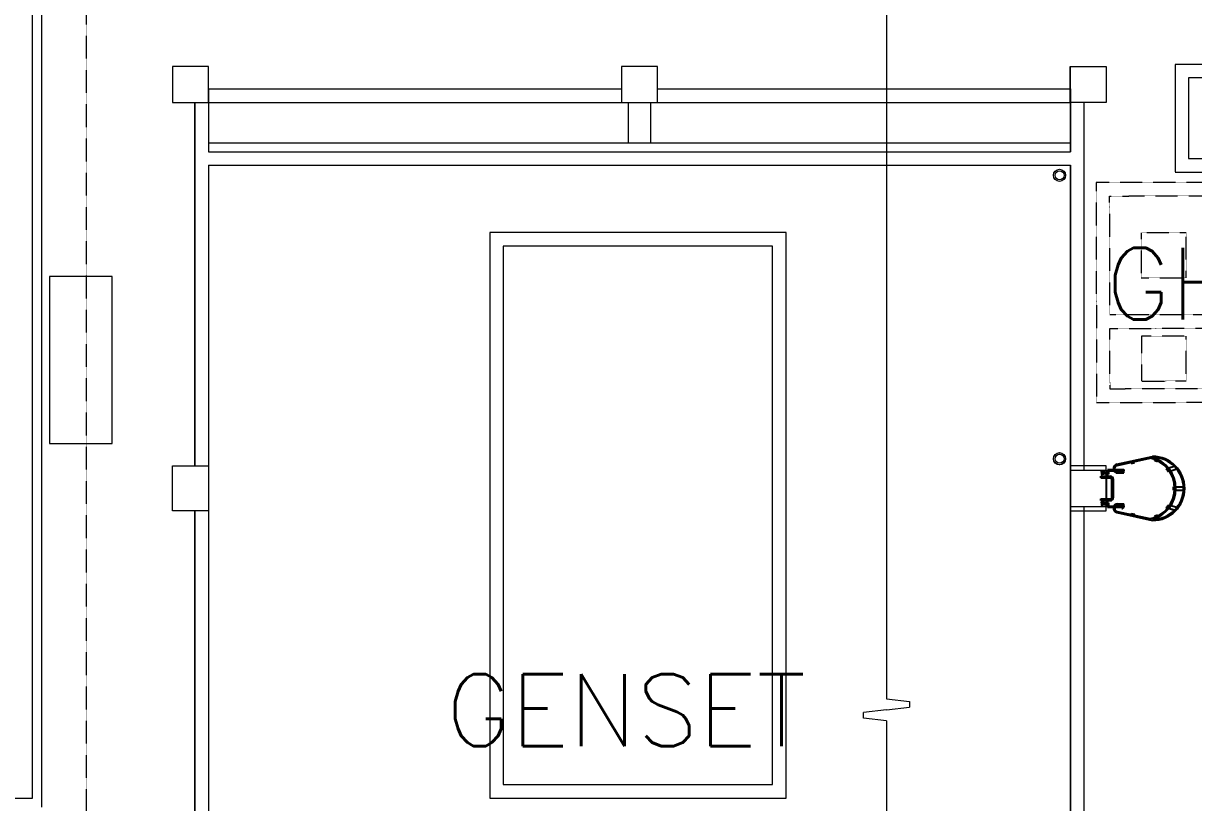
# Model space of a CAD drawing. Header units: inches. Extents: x 25480 to 951550, y -607927 to 1377809.
# Drawn here: x 474740 to 487772, y 345146 to 353826 of the extents above; entities that cross this region are included whole.
import ezdxf

# ---------------------------------------------------------------- set-up
doc = ezdxf.new("R2010")
doc.units = ezdxf.units.IN
doc.header["$MEASUREMENT"] = 0
doc.linetypes.add('HIDDEN', pattern=[0.375, 0.25, -0.125])
doc.linetypes.add('HIDDENX2', pattern=[0.75, 0.5, -0.25])
doc.layers.add('DIM', color=251, linetype='Continuous', lineweight=0)
for name, color, linetype in [('M-HVAC-EQPM-NEW', 5, 'Continuous'), ('M-X-BKGD', 8, 'Continuous'), ('PIPE FLOOR PLAN', 251, 'Continuous')]:
    doc.layers.add(name, color=color, linetype=linetype)
doc.styles.add('SIMPLEX', font='simplex.shx')

# ---------------------------------------------------------------- blocks, each defined once
blk = doc.blocks.new('123')
at = {"layer": 'DIM', "color": 8, "linetype": 'Continuous', "lineweight": 0, "ltscale": 10}
for p, q in [((-782586, -1050112), (-782556, -1049856)), ((-782556, -1049856), (-782492, -1049856)), ((-782462, -1050112), (-782492, -1049856)), ((-782586, -1050112), (-787147, -1050112)), ((-782462, -1050112), (-782432, -1050369)), ((-782338, -1050112), (-782368, -1050369)), ((-774045, -1050112), (-782338, -1050112)), ((-776395, -1050112), (-776395, -1052160)), ((-776395, -1050112), (-776395, -1052160)), ((-776245, -1050112), (-776245, -1052160)), ((-776245, -1050112), (-776245, -1052160)), ((-776145, -1050112), (-776145, -1052160)), ((-776145, -1050112), (-776145, -1052160)), ((-776145, -1050112), (-776145, -1052160)), ((-776145, -1050112), (-776145, -1052160)), ((-775695, -1050112), (-775695, -1052160)), ((-775695, -1050112), (-775695, -1052160)), ((-775545, -1050112), (-775545, -1052160)), ((-775545, -1050112), (-775545, -1052160)), ((-782368, -1050369), (-782432, -1050369)), ((-776395, -1052160), (-784445, -1052160)), ((-776395, -1052160), (-784445, -1052160)), ((-775545, -1052160), (-776245, -1052160)), ((-775545, -1052160), (-776245, -1052160)), ((-780195, -1052310), (-784295, -1052310)), ((-780195, -1052310), (-784295, -1052310)), ((-775695, -1052310), (-779795, -1052310)), ((-775695, -1052310), (-779795, -1052310))]:
    blk.add_line(p, q, dxfattribs=at)
for points in [[(-779795, -1052560), (-779795, -1052160), (-780195, -1052160), (-780195, -1052560)], [(-779795, -1052560), (-779795, -1052160), (-780195, -1052160), (-780195, -1052560)], [(-775695, -1052560), (-775695, -1052160), (-775295, -1052160), (-775295, -1052560)], [(-775695, -1052560), (-775695, -1052160), (-775295, -1052160), (-775295, -1052560)]]:
    blk.add_lwpolyline(points, close=True, dxfattribs=at)
at = {"layer": 'DIM', "linetype": 'HIDDENX2', "lineweight": 0, "ltscale": 10}
blk.add_lwpolyline([(-775271, -1053326), (-776471, -1053326), (-776471, -1054276), (-775271, -1054276)], close=True, dxfattribs=at)
blk.add_lwpolyline([(-775271, -1053326), (-776471, -1053326), (-776471, -1054276), (-775271, -1054276)], close=True, dxfattribs=at)
at = {"layer": 'DIM', "linetype": 'HIDDEN', "lineweight": 0, "ltscale": 10}
blk.add_lwpolyline([(-775421, -1053476), (-776321, -1053476), (-776321, -1054126), (-775421, -1054126)], close=True, dxfattribs=at)
blk.add_lwpolyline([(-775421, -1053476), (-776321, -1053476), (-776321, -1054126), (-775421, -1054126)], close=True, dxfattribs=at)
at = {"layer": 'DIM', "linetype": 'HIDDEN', "ltscale": 300}
blk.add_lwpolyline([(-775421, -1053476), (-776321, -1053476), (-776321, -1054126), (-775421, -1054126)], close=True, dxfattribs=at)
blk.add_lwpolyline([(-775421, -1053476), (-776321, -1053476), (-776321, -1054126), (-775421, -1054126)], close=True, dxfattribs=at)
at = {"layer": 'DIM', "color": 8, "linetype": 'Continuous', "lineweight": 0, "ltscale": 10}
for centre, radius in [((-779664, -1052040), 67.4), ((-779664, -1052040), 50), ((-779664, -1052040), 50), ((-776507, -1052040), 67.4), ((-776507, -1052040), 50), ((-776507, -1052040), 50)]:
    blk.add_circle(centre, radius, dxfattribs=at)
at = {"layer": 'PIPE FLOOR PLAN', "color": 8}
for p, q in [((-780204, -1052573), (-780204, -1052642)), ((-780192, -1052560), (-780192, -1052647)), ((-780143, -1052573), (-780192, -1052573)), ((-780174, -1052560), (-780186, -1052499)), ((-780181, -1052573), (-780181, -1052585)), ((-780154, -1052585), (-780181, -1052585)), ((-780174, -1052499), (-780174, -1052560)), ((-780161, -1052499), (-780161, -1052560)), ((-780161, -1052560), (-780150, -1052499)), ((-780154, -1052573), (-780154, -1052585)), ((-780143, -1052560), (-780143, -1052573)), ((-780130, -1052499), (-780130, -1052557)), ((-780130, -1052499), (-780112, -1052499)), ((-780130, -1052560), (-780130, -1052605)), ((-780112, -1052499), (-780112, -1052558)), ((-780112, -1052560), (-780112, -1052605)), ((-779878, -1052560), (-780112, -1052560)), ((-779878, -1052499), (-779878, -1052556)), ((-779878, -1052499), (-779860, -1052499)), ((-779878, -1052560), (-779878, -1052605)), ((-779860, -1052499), (-779860, -1052554)), ((-779860, -1052560), (-779860, -1052605)), ((-779847, -1052560), (-779847, -1052573)), ((-779798, -1052573), (-779847, -1052573)), ((-779830, -1052560), (-779845, -1052499)), ((-779837, -1052573), (-779837, -1052585)), ((-779810, -1052585), (-779837, -1052585)), ((-779830, -1052499), (-779830, -1052560)), ((-779817, -1052499), (-779817, -1052560)), ((-779817, -1052560), (-779804, -1052499)), ((-779810, -1052573), (-779810, -1052585)), ((-779798, -1052560), (-779798, -1052647)), ((-779786, -1052573), (-779786, -1052642)), ((-780264, -1052677), (-780352, -1053077)), ((-780252, -1052680), (-780332, -1053047)), ((-780204, -1052655), (-780204, -1052757)), ((-780192, -1052662), (-780192, -1052757)), ((-780192, -1052704), (-780179, -1052704)), ((-780179, -1052689), (-780179, -1052757)), ((-780167, -1052689), (-780167, -1052757)), ((-780093, -1052623), (-779897, -1052623)), ((-780093, -1052642), (-779897, -1052642)), ((-779823, -1052689), (-779823, -1052757)), ((-779811, -1052689), (-779811, -1052757)), ((-779811, -1052704), (-779798, -1052704)), ((-779798, -1052662), (-779798, -1052757)), ((-779786, -1052655), (-779786, -1052757)), ((-779738, -1052680), (-779658, -1053047)), ((-779726, -1052677), (-779638, -1053077)), ((-780282, -1052873), (-780294, -1052871)), ((-780274, -1052837), (-780286, -1052835)), ((-780274, -1052837), (-780282, -1052873)), ((-780204, -1052757), (-780167, -1052757)), ((-780204, -1052757), (-780192, -1052757)), ((-779823, -1052757), (-779786, -1052757)), ((-779786, -1052757), (-779798, -1052757)), ((-779716, -1052837), (-779704, -1052835)), ((-779716, -1052837), (-779708, -1052873)), ((-779708, -1052873), (-779696, -1052871)), ((-780339, -1053074), (-780339, -1053078)), ((-780305, -1053097), (-780317, -1053102)), ((-780290, -1053130), (-780302, -1053135)), ((-779700, -1053130), (-779688, -1053135)), ((-779685, -1053097), (-779673, -1053102)), ((-779652, -1053074), (-779651, -1053078)), ((-780239, -1053319), (-780220, -1053255)), ((-780216, -1053242), (-780213, -1053229)), ((-780185, -1053266), (-780181, -1053253)), ((-779805, -1053266), (-779809, -1053253)), ((-779774, -1053242), (-779778, -1053229)), ((-779751, -1053319), (-779770, -1053255)), ((-780209, -1053347), (-780188, -1053278)), ((-780013, -1053310), (-780013, -1053322)), ((-780013, -1053334), (-780013, -1053421)), ((-779977, -1053310), (-779977, -1053322)), ((-779977, -1053334), (-779977, -1053421)), ((-779781, -1053347), (-779802, -1053278))]:
    blk.add_line(p, q, dxfattribs=at)
for centre, radius, start, end in [((-780093, -1052605), 36.9, 180, 270), ((-780093, -1052605), 18.4, 180, 270), ((-779897, -1052605), 36.9, 270, 0), ((-779897, -1052605), 18.4, 270, 0), ((-780216, -1052689), 49.2, 0, 165.6613), ((-780216, -1052689), 36.9, 0, 169.9073), ((-780195, -1052732), 25, 180, 0), ((-779774, -1052689), 49.2, 10.4734, 180), ((-779774, -1052689), 36.9, 10.1803, 180), ((-779995, -1053077), 357, 180, 0), ((-779995, -1052978), 357, 195.5898, 344.4102), ((-779995, -1053077), 344, 180.2198, 359.7802), ((-779995, -1052978), 344, 191.3932, 348.6068), ((-779995, -1052978), 332, 200.8573, 207.2268), ((-779995, -1052978), 332, 332.7732, 339.1427), ((-779995, -1052978), 332, 229.0784, 235.9018), ((-779995, -1052978), 332, 304.0982, 310.9215), ((-779995, -1052978), 332, 266.8153, 273.1847)]:
    blk.add_arc(centre, radius, start, end, dxfattribs=at)
blk.add_point((-780204, -1052642), dxfattribs=at)

msp = doc.modelspace()

# ---------------------------------------------------------------- linework, layer by layer
at = {"layer": 'M-HVAC-EQPM-NEW', "color": 8, "linetype": 'Continuous', "lineweight": 0, "ltscale": 10}
for centre, radius in [((486279, 352134), 67.4), ((486279, 352134), 50), ((486279, 352134), 50), ((486279, 348976), 67.4), ((486279, 348976), 50), ((486279, 348976), 50)]:
    msp.add_circle(centre, radius, dxfattribs=at)
at = {"layer": 'M-X-BKGD', "color": 8, "linetype": 'Continuous', "lineweight": 0, "ltscale": 10}
for p, q in [((474940, 355096), (474940, 345096)), ((474940, 355096), (474940, 345096)), ((476800, 353096), (476800, 352396)), ((476800, 353096), (481400, 353096)), ((476800, 353096), (476800, 352396)), ((476800, 353096), (481400, 353096)), ((481800, 353096), (486400, 353096)), ((481800, 353096), (486400, 353096)), ((486400, 353096), (486400, 352396)), ((486400, 353096), (486400, 352396)), ((476650, 352946), (476650, 348896)), ((476650, 348896), (476650, 352946)), ((476650, 352946), (476650, 348896)), ((476650, 348896), (476650, 352946)), ((476800, 352946), (486400, 352946)), ((476800, 352946), (486400, 352946)), ((481475, 352946), (481475, 352496)), ((481725, 352946), (481725, 352496)), ((486550, 352946), (486550, 348896)), ((486550, 352946), (486550, 348896)), ((476800, 352496), (486400, 352496)), ((476800, 352496), (486400, 352496)), ((476800, 352496), (486400, 352496)), ((476800, 352496), (486400, 352496)), ((476800, 352396), (486400, 352396)), ((476800, 352396), (486400, 352396)), ((476800, 352246), (486400, 352246)), ((476800, 352246), (476800, 344346)), ((476800, 352246), (486400, 352246)), ((476800, 352246), (476800, 344346)), ((486400, 352246), (486400, 344196)), ((486400, 352246), (486400, 344196)), ((476650, 344346), (476650, 348396)), ((476650, 348396), (476650, 344396)), ((476650, 344346), (476650, 348396)), ((476650, 348396), (476650, 344396)), ((486550, 348396), (486550, 344346)), ((486550, 348396), (486550, 344346))]:
    msp.add_line(p, q, dxfattribs=at)
at = {"layer": 'M-X-BKGD', "color": 8, "linetype": 'HIDDEN', "lineweight": 0, "ltscale": 10}
msp.add_line((475440, 354596), (475440, 344596), dxfattribs=at)
msp.add_line((475440, 354596), (475440, 344596), dxfattribs=at)
at = {"layer": 'M-X-BKGD', "color": 8}
for p, q in [((486917, 348915), (487316, 349002)), ((486917, 348915), (487316, 349002)), ((486919, 348903), (487286, 348983)), ((486919, 348903), (487286, 348983)), ((487077, 348925), (487074, 348937)), ((487077, 348925), (487074, 348937)), ((487077, 348925), (487113, 348933)), ((487077, 348925), (487113, 348933)), ((487113, 348933), (487110, 348945)), ((487113, 348933), (487110, 348945)), ((487314, 348989), (487317, 348990)), ((487314, 348989), (487317, 348990)), ((487336, 348956), (487341, 348968)), ((487336, 348956), (487341, 348968)), ((487370, 348941), (487375, 348953)), ((487370, 348941), (487375, 348953)), ((487559, 348890), (487494, 348871)), ((487559, 348890), (487494, 348871)), ((486738, 348781), (486793, 348781)), ((486738, 348762), (486738, 348781)), ((486738, 348781), (486793, 348781)), ((486738, 348762), (486738, 348781)), ((486738, 348762), (486796, 348762)), ((486738, 348762), (486796, 348762)), ((486800, 348824), (486739, 348836)), ((486800, 348824), (486739, 348836)), ((486739, 348824), (486800, 348824)), ((486739, 348824), (486800, 348824)), ((486739, 348811), (486800, 348811)), ((486800, 348811), (486739, 348796)), ((486739, 348811), (486800, 348811)), ((486800, 348811), (486739, 348796)), ((486799, 348781), (486844, 348781)), ((486799, 348781), (486844, 348781)), ((486799, 348762), (486844, 348762)), ((486799, 348762), (486800, 348529)), ((486799, 348762), (486844, 348762)), ((486799, 348762), (486800, 348529)), ((486800, 348842), (486886, 348842)), ((486800, 348842), (486886, 348842)), ((486800, 348793), (486812, 348793)), ((486800, 348793), (486812, 348793)), ((486812, 348855), (486881, 348855)), ((486812, 348855), (486881, 348855)), ((486812, 348842), (486812, 348793)), ((486812, 348842), (486812, 348793)), ((486812, 348831), (486824, 348831)), ((486812, 348831), (486824, 348831)), ((486812, 348803), (486824, 348803)), ((486812, 348803), (486824, 348803)), ((486824, 348831), (486824, 348803)), ((486824, 348831), (486824, 348803)), ((486894, 348855), (486996, 348855)), ((486894, 348855), (486996, 348855)), ((486901, 348842), (486996, 348842)), ((486901, 348842), (486996, 348842)), ((486929, 348830), (486996, 348830)), ((486929, 348830), (486996, 348830)), ((486929, 348818), (486996, 348818)), ((486929, 348818), (486996, 348818)), ((486944, 348830), (486944, 348842)), ((486944, 348830), (486944, 348842)), ((486996, 348818), (486996, 348855)), ((486996, 348855), (486996, 348842)), ((486996, 348818), (486996, 348855)), ((486996, 348855), (486996, 348842)), ((487482, 348867), (487469, 348863)), ((487482, 348867), (487469, 348863)), ((487505, 348835), (487493, 348832)), ((487505, 348835), (487493, 348832)), ((487586, 348859), (487517, 348839)), ((487586, 348859), (487517, 348839)), ((486863, 348547), (486863, 348744)), ((486863, 348547), (486863, 348744)), ((486881, 348547), (486881, 348744)), ((486881, 348547), (486881, 348744)), ((487549, 348664), (487562, 348664)), ((487549, 348664), (487562, 348664)), ((487549, 348627), (487562, 348627)), ((487549, 348627), (487562, 348627)), ((487574, 348664), (487660, 348664)), ((487574, 348664), (487660, 348664)), ((487574, 348627), (487660, 348627)), ((487574, 348627), (487660, 348627)), ((486738, 348529), (486797, 348529)), ((486738, 348510), (486738, 348529)), ((486738, 348529), (486797, 348529)), ((486738, 348510), (486738, 348529)), ((486738, 348510), (486797, 348510)), ((486738, 348510), (486797, 348510)), ((486800, 348479), (486739, 348491)), ((486800, 348479), (486739, 348491)), ((486799, 348529), (486844, 348529)), ((486799, 348529), (486844, 348529)), ((486799, 348510), (486844, 348510)), ((486799, 348510), (486844, 348510)), ((486800, 348498), (486812, 348498)), ((486800, 348498), (486812, 348498)), ((486812, 348498), (486812, 348449)), ((486812, 348498), (486812, 348449)), ((486812, 348487), (486824, 348487)), ((486812, 348487), (486824, 348487)), ((486824, 348487), (486824, 348459)), ((486824, 348487), (486824, 348459)), ((486739, 348479), (486800, 348479)), ((486739, 348479), (486800, 348479)), ((486739, 348467), (486800, 348467)), ((486800, 348467), (486739, 348454)), ((486739, 348467), (486800, 348467)), ((486800, 348467), (486739, 348454)), ((486800, 348449), (486886, 348449)), ((486800, 348449), (486886, 348449)), ((486812, 348459), (486824, 348459)), ((486812, 348459), (486824, 348459)), ((486812, 348437), (486881, 348437)), ((486812, 348437), (486881, 348437)), ((486894, 348437), (486996, 348437)), ((486894, 348437), (486996, 348437)), ((486901, 348449), (486996, 348449)), ((486901, 348449), (486996, 348449)), ((486917, 348377), (487316, 348289)), ((486917, 348377), (487316, 348289)), ((486919, 348389), (487286, 348308)), ((486919, 348389), (487286, 348308)), ((486929, 348474), (486996, 348474)), ((486929, 348474), (486996, 348474)), ((486929, 348461), (486996, 348461)), ((486929, 348461), (486996, 348461)), ((486944, 348449), (486944, 348461)), ((486944, 348449), (486944, 348461)), ((486996, 348437), (486996, 348474)), ((486996, 348437), (486996, 348474)), ((486996, 348437), (486996, 348449)), ((486996, 348437), (486996, 348449)), ((487077, 348367), (487074, 348355)), ((487077, 348367), (487074, 348355)), ((487077, 348367), (487113, 348359)), ((487077, 348367), (487113, 348359)), ((487113, 348359), (487110, 348347)), ((487113, 348359), (487110, 348347)), ((487482, 348424), (487469, 348428)), ((487482, 348424), (487469, 348428)), ((487505, 348456), (487493, 348460)), ((487505, 348456), (487493, 348460)), ((487559, 348401), (487494, 348421)), ((487559, 348401), (487494, 348421)), ((487586, 348432), (487517, 348452)), ((487586, 348432), (487517, 348452)), ((487314, 348302), (487317, 348301)), ((487314, 348302), (487317, 348301)), ((487336, 348335), (487341, 348324)), ((487336, 348335), (487341, 348324)), ((487370, 348350), (487375, 348339)), ((487370, 348350), (487375, 348339))]:
    msp.add_line(p, q, dxfattribs=at)
at = {"layer": 'M-X-BKGD', "color": 8, "linetype": 'Continuous', "lineweight": 0, "ltscale": 10}
for points in [[(447396, 374407), (447396, 345196), (474840, 345196), (474840, 355196), (485896, 355196), (485896, 378868)], [(447396, 374407), (447396, 345196), (474840, 345196), (474840, 355196), (485896, 355196), (485896, 378868)], [(476400, 352946), (476800, 352946), (476800, 353346), (476400, 353346)], [(476400, 352946), (476800, 352946), (476800, 353346), (476400, 353346)], [(481400, 352946), (481800, 352946), (481800, 353346), (481400, 353346)], [(481400, 352946), (481800, 352946), (481800, 353346), (481400, 353346)], [(486800, 352946), (486400, 352946), (486400, 353346), (486800, 353346)], [(486800, 352946), (486400, 352946), (486400, 353346), (486800, 353346)], [(487716, 353220), (487716, 352320), (488366, 352320), (488366, 353220)], [(487716, 353220), (487716, 352320), (488366, 352320), (488366, 353220)], [(487716, 353220), (487716, 352320), (488366, 352320), (488366, 353220)], [(479933, 351496), (479933, 345196), (483233, 345196), (483233, 351496)], [(479933, 351496), (479933, 345196), (483233, 345196), (483233, 351496)], [(480083, 351346), (480083, 345346), (483083, 345346), (483083, 351346)], [(480083, 351346), (480083, 345346), (483083, 345346), (483083, 351346)], [(475730, 351006), (475031, 351006), (475031, 349146), (475730, 349146)], [(476400, 348896), (476800, 348896), (476800, 348396), (476400, 348396)], [(476400, 348896), (476800, 348896), (476800, 348396), (476400, 348396)], [(486800, 348896), (486400, 348896), (486400, 348396), (486800, 348396)], [(486800, 348896), (486400, 348896), (486400, 348396), (486800, 348396)]]:
    msp.add_lwpolyline(points, close=True, dxfattribs=at)
at = {"layer": 'M-X-BKGD', "color": 8, "linetype": 'HIDDEN', "lineweight": 0, "ltscale": 10}
for points in [[(486686, 352053), (486691, 349603), (488191, 349606), (488186, 352056)], [(488037, 351906), (488039, 350581), (486839, 350578), (486837, 351903)], [(487189, 350992), (487689, 350993), (487688, 351493), (487188, 351492)], [(488040, 350431), (488041, 349756), (486841, 349753), (486840, 350428)], [(487191, 349842), (487691, 349843), (487690, 350343), (487190, 350342)]]:
    msp.add_lwpolyline(points, close=True, dxfattribs=at)
at = {"layer": 'M-X-BKGD', "color": 8}
for centre, radius, start, end in [((486929, 348867), 49.2, 100.4734, 270), ((486929, 348867), 49.2, 100.4734, 270), ((486929, 348867), 36.9, 100.1803, 270), ((486929, 348867), 36.9, 100.1803, 270), ((487218, 348646), 344, 281.3932, 78.6068), ((487218, 348646), 344, 281.3932, 78.6068), ((487218, 348646), 357, 285.5898, 74.4102), ((487218, 348646), 357, 285.5898, 74.4102), ((487316, 348646), 357, 270, 90), ((487316, 348646), 357, 270, 90), ((487316, 348646), 344, 270.2198, 89.7802), ((487316, 348646), 344, 270.2198, 89.7802), ((487218, 348646), 332, 62.7732, 69.1427), ((487218, 348646), 332, 62.7732, 69.1427), ((486844, 348744), 36.9, 0, 90), ((486844, 348744), 36.9, 0, 90), ((486844, 348744), 18.4, 0, 90), ((486844, 348744), 18.4, 0, 90), ((487218, 348646), 332, 34.0982, 40.9215), ((487218, 348646), 332, 34.0982, 40.9215), ((487218, 348646), 332, 356.8153, 3.1847), ((487218, 348646), 332, 356.8153, 3.1847), ((486844, 348547), 36.9, 270, 0), ((486844, 348547), 18.4, 270, 0), ((486844, 348547), 36.9, 270, 0), ((486844, 348547), 18.4, 270, 0), ((486929, 348424), 49.2, 90, 255.6613), ((486929, 348424), 49.2, 90, 255.6613), ((486929, 348424), 36.9, 90, 259.9073), ((486929, 348424), 36.9, 90, 259.9073), ((486972, 348446), 25, 270, 90), ((486972, 348446), 25, 270, 90), ((487218, 348646), 332, 319.0784, 325.9018), ((487218, 348646), 332, 319.0784, 325.9018), ((487218, 348646), 332, 290.8573, 297.2268), ((487218, 348646), 332, 290.8573, 297.2268)]:
    msp.add_arc(centre, radius, start, end, dxfattribs=at)
msp.add_point((486881, 348437), dxfattribs=at)
msp.add_point((486881, 348437), dxfattribs=at)

# ---------------------------------------------------------------- block references
at = {"layer": 'M-X-BKGD', "color": 8, "rotation": 90}
msp.add_blockref('123', (-565761, 1128641), dxfattribs=at)

# ---------------------------------------------------------------- texts
at = {"layer": 'M-X-BKGD', "color": 8, "style": 'SIMPLEX'}
for s, p in [('GH', (486795, 350526)), ('GENSET', (479444, 345776))]:
    msp.add_text(s, height=800, dxfattribs=at).set_placement(p)

doc.saveas('drawing.dxf')
